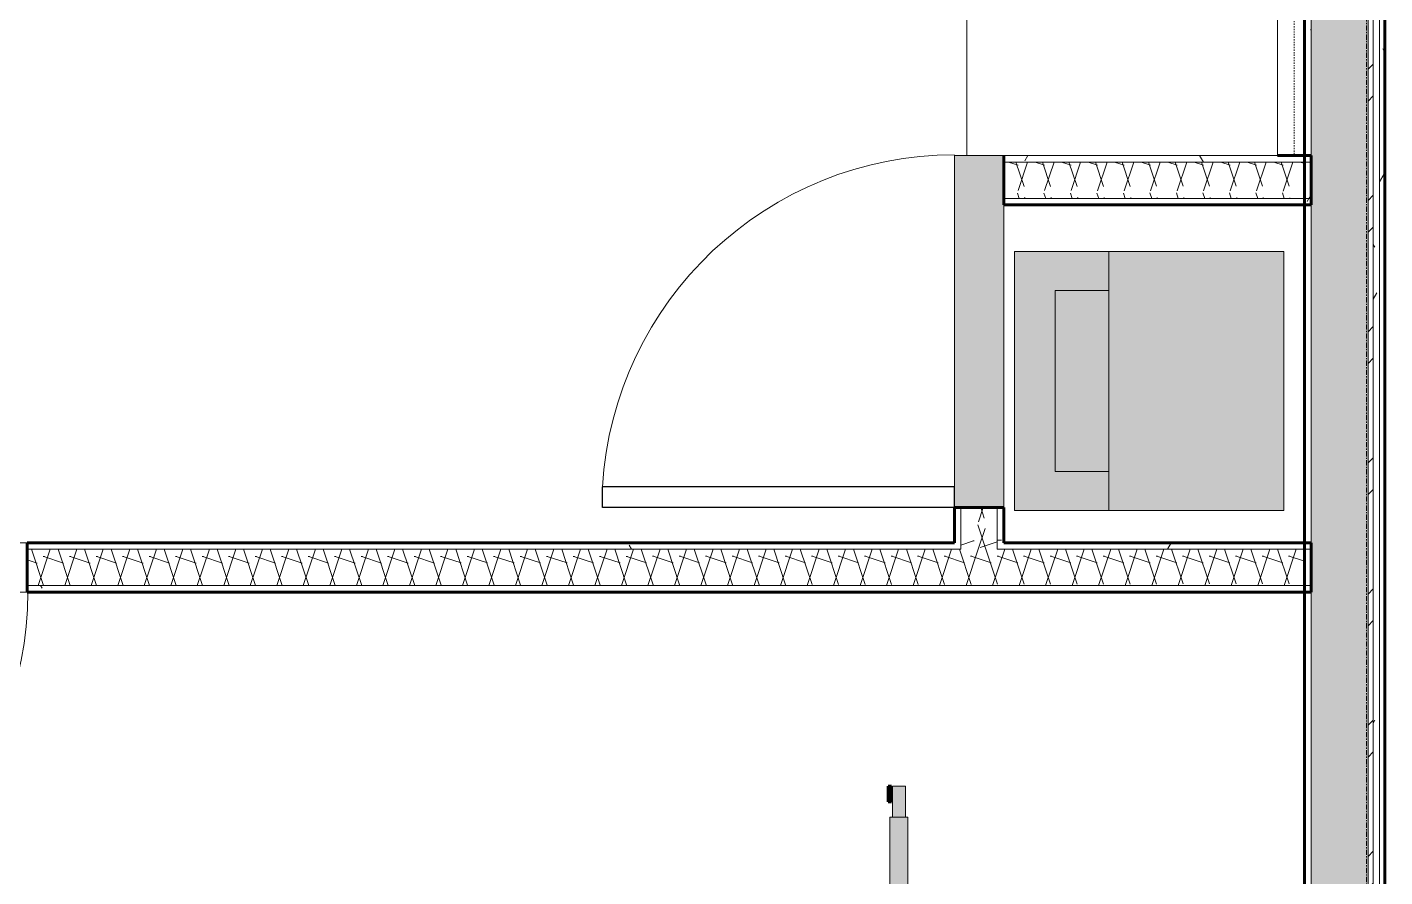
# Model space of a CAD drawing. Header units: inches. Extents: x -4169 to -1846, y 9706 to 12377.
# Drawn here: x -3610.7 to -3479.5, y 11164.9 to 11247 of the extents above; entities that cross this region are included whole.
import ezdxf

# ---------------------------------------------------------------- set-up
doc = ezdxf.new("R2010")
doc.units = ezdxf.units.IN
doc.header["$MEASUREMENT"] = 0
doc.linetypes.add('Dash', pattern=[0.25, 0.125, -0.125])
doc.linetypes.add('Grid Line 1_2_', pattern=[0.875, 0.5, -0.125, 0.125, -0.125])
for name, color, linetype, lineweight in [('0-1', 7, 'Continuous', 5), ('0-2', 50, 'Continuous', 18), ('A-DOOR-1', 250, 'Continuous', 9), ('A-DOOR-2', 90, 'Continuous', 30), ('A-DOOR-3', 135, 'Continuous', 18), ('A-DOOR-4', 50, 'Continuous', 18), ('A-DOOR-5', 10, 'Continuous', 60), ('A-WALL', 113, 'Continuous', 18), ('A-WALL-1', 8, 'Continuous', 5), ('A-WALL-4', 10, 'Continuous', 60), ('A-WALL-5', 50, 'Continuous', 18), ('A-WALL-PATT-1', 250, 'Continuous', 9), ('A-WALL-PATT-2', 253, 'Continuous', 9), ('A-WALL-PATT-4', 111, 'Continuous', 9), ('I-WALL-3', 2, 'Continuous', 60), ('P-SANR-FIXT-2', 250, 'Continuous', 9), ('P-SANR-FIXT-3', 55, 'Continuous', 9), ('Q-CASE-4', 250, 'Dash', 9), ('Q-SPCQ-1', 250, 'Continuous', 9), ('S-GRID-1', 1, 'Grid Line 1_2_', 9)]:
    doc.layers.add(name, color=color, linetype=linetype, lineweight=lineweight)
pattern_1 = [(0, (0, 0), (20.48, 5.12), [0.845, -14.515, 0.845, -14.515, -81.92]), (0, (0, 0), (20.48, 5.12), [-30.72, 0.845, -29.875, 0.845, -14.515, -35.84]), (0, (0, 0), (20.48, 5.12), [-76.8, 0.845, -9.395, 0.845, -24.755]), (120, (7.68, 2.56), (-14.67405, 15.1762003), [0.845, -14.515, 0.845, -14.515, -81.92]), (120, (7.68, 2.56), (-14.67405, 15.1762003), [-30.72, 0.845, -29.875, 0.845, -14.515, -35.84]), (120, (7.68, 2.56), (-14.67405, 15.1762003), [-76.8, 0.845, -9.395, 0.845, -24.755]), (240, (10.24, 12.8), (-5.80595, -20.2962003), [0.845, -14.515, 0.845, -14.515, -81.92]), (240, (10.24, 12.8), (-5.80595, -20.2962003), [-30.72, 0.845, -29.875, 0.845, -14.515, -35.84]), (240, (10.24, 12.8), (-5.80595, -20.2962003), [-76.8, 0.845, -9.395, 0.845, -24.755])]
pattern_2 = [(161.57, (0.32, 0.32), (-2.560496185, -0.000537386), [0, -18.214, 2.022, 0]), (18.43, (-0.32, 0.32), (-2.560496185, 0.000537386), [0, -18.214, 2.022, 0]), (108.43, (0.32, 0.32), (1.27922091, -6.400876726), [6.07, -14.166]), (71.57, (-0.32, 0.32), (1.27922091, 6.400876726), [6.07, -14.166])]

# ---------------------------------------------------------------- blocks, each defined once
blk = doc.blocks.new('SWING - SINGLE - FLUSH - 2-10 x 6-8 - PRIVACY-2632541-ENLARGED RCP - 2ND FLOOR PLAN')
at = {"layer": 'A-DOOR-1'}
blk.add_arc((17, 2.37), 34.07, 93.3657, 180, dxfattribs=at)
at = {"layer": 'A-DOOR-2'}
for p, q in [((15, 2.37), (15, 36.38)), ((17, 36.38), (15, 36.38)), ((17, 2.37), (17, 36.38)), ((17, 2.37), (15, 2.37))]:
    blk.add_line(p, q, dxfattribs=at)
blk = doc.blocks.new('Stacked Washer and Dryer - 26_x25_ - Private-1372850-ENLARGED RCP - 2ND FLOOR PLAN')
at = {"layer": 'P-SANR-FIXT-3'}
blk.add_hatch(color=256, dxfattribs=at).paths.add_polyline_path([(10.03, 12.5), (0, 12.5), (0, -12.5), (26, -12.5), (26, 12.5), (11.25, 12.5)], flags=0)
at = {"layer": 'P-SANR-FIXT-2'}
for p, q in [((26, 12.5), (0, 12.5)), ((0, -12.5), (0, 12.5)), ((16.91, -12.5), (16.91, 12.5)), ((26, 12.5), (26, -12.5)), ((22.09, 8.75), (16.91, 8.75)), ((22.09, -8.75), (22.09, 8.75)), ((16.91, -8.75), (22.09, -8.75)), ((0, -12.5), (26, -12.5))]:
    blk.add_line(p, q, dxfattribs=at)
blk = doc.blocks.new('SWING - SINGLE - FLUSH - 30_ x 80_ - OFFSET PIVOT DOOR AT MAGIC PAK AND WASHER_DRYER-2632545-ENLARGED RCP - 2ND FLOOR PLAN')
at = {"layer": 'A-DOOR-1'}
blk.add_arc((17, -2.37), 34.07, 180, 266.6343, dxfattribs=at)
at = {"layer": 'A-DOOR-2'}
for p, q in [((15, -2.37), (15, -36.38)), ((17, -2.37), (15, -2.37)), ((17, -2.37), (17, -36.38)), ((17, -36.38), (15, -36.38))]:
    blk.add_line(p, q, dxfattribs=at)
blk = doc.blocks.new('Refrigerator_-_Side-by-Side_6047 - 36_ X 30_-345559-ENLARGED RCP - 2ND FLOOR PLAN')
at = {"layer": 'Q-SPCQ-1'}
for p, q in [((17.87, 14.42), (-17.88, 14.42)), ((-17.88, 14.42), (-17.88, -15.58)), ((17.87, -15.58), (17.87, 14.42)), ((-17.88, -15.58), (17.87, -15.58))]:
    blk.add_line(p, q, dxfattribs=at)
blk = doc.blocks.new('300 Series Wall Hung Cabinet_302 - 18_ x 36_-V90-ENLARGED RCP - 2ND FLOOR PLAN')
at = {"layer": 'Q-CASE-4'}
for p, q in [((18, 1.8125), (18, 0.1875)), ((18, 0.1875), (-17.75, 0.1875))]:
    blk.add_line(p, q, dxfattribs=at)
blk = doc.blocks.new('BARN - FLUSH - WIDTH 2-2638556-ENLARGED RCP - 2ND FLOOR PLAN')
at = {"layer": 'A-DOOR-3'}
h = blk.add_hatch(color=256, dxfattribs=at)
h.paths.add_polyline_path([(10.26, -4.94), (10.26, -4.32), (-12, -4.34), (-12, -4.95), (10.26, -4.95)], flags=0)
h.paths.add_polyline_path([(-30, -4.32), (-33, -4.34), (-33, -4.95), (-30, -4.95), (-30, -4.34)], flags=0)
h = blk.add_hatch(color=256, dxfattribs=at)
h.paths.add_polyline_path([(10.26, -5.57), (10.26, -4.95), (-12, -4.95), (-12, -5.57), (0.32, -5.57)], flags=0)
h.paths.add_polyline_path([(-30, -5.39), (-30, -4.95), (-33, -4.95), (-33, -5.57), (-30, -5.55), (-30, -5.48)], flags=0)
for points in [[(-12, -4.07), (-30, -4.07), (-30, -5.82), (-12, -5.82)], [(-31.5, -6), (-31.5, -5.67), (-33, -5.67), (-33, -6)], [(-13.23, -5.82), (-14.73, -5.82), (-14.73, -6), (-13.23, -6)]]:
    blk.add_hatch(color=256, dxfattribs=at).paths.add_polyline_path(points, flags=0)
at = {"layer": 'A-DOOR-4'}
for p, q in [((-30, -4.32), (-33, -4.32)), ((-33, -4.32), (-33, -4.95)), ((-33, -4.95), (-33, -5.57)), ((-30, -5.82), (-30, -4.07)), ((-30, -4.07), (-12, -4.07)), ((-12, -4.07), (-12, -5.82)), ((10.26, -4.32), (-12, -4.32)), ((-33, -5.57), (-30, -5.57)), ((-12, -5.82), (-30, -5.82)), ((-12, -5.57), (10.26, -5.57))]:
    blk.add_line(p, q, dxfattribs=at)
at = {"layer": 'A-DOOR-5'}
for p, q in [((-33, -6), (-33, -5.67)), ((-33, -5.67), (-31.5, -5.67)), ((-31.5, -6), (-33, -6)), ((-31.5, -5.67), (-31.5, -6)), ((-14.73, -6), (-14.73, -5.82)), ((-13.23, -6), (-14.73, -6)), ((-13.23, -5.82), (-13.23, -6))]:
    blk.add_line(p, q, dxfattribs=at)
blk = doc.blocks.new('CTR - 1st Phase - Unit Layouts_rvt-1-ENLARGED RCP - 2ND FLOOR PLAN')
at = {"layer": 'A-WALL-1'}
blk.add_hatch(color=256, dxfattribs=at).paths.add_polyline_path([(-3520.5, 11200.61), (-3516.37, 11200.61), (-3516.37, 11234.61), (-3521.12, 11234.61), (-3521.12, 11200.61)], flags=0)
at = {"layer": 'A-WALL-PATT-1'}
h = blk.add_hatch(dxfattribs=at)
h.set_pattern_fill('FP_1', color=256, style=0, pattern_type=2)
h.set_pattern_definition(pattern_1)
h.paths.add_polyline_path([(-3489.32, 11233.98), (-3487.3, 11233.98), (-3487.3, 11234.61), (-3516.37, 11234.61), (-3516.37, 11233.98), (-3490.05, 11233.98)], flags=0)
h = blk.add_hatch(dxfattribs=at)
h.set_pattern_fill('FP_1', color=256, style=0, pattern_type=2)
h.set_pattern_definition(pattern_1)
h.paths.add_polyline_path([(-3495.82, 11229.86), (-3487.3, 11229.86), (-3487.3, 11230.48), (-3516.37, 11230.48), (-3516.37, 11229.86), (-3515.32, 11229.86)], flags=0)
h = blk.add_hatch(dxfattribs=at)
h.set_pattern_fill('FP_1', color=256, style=0, pattern_type=2)
h.set_pattern_definition(pattern_1)
h.paths.add_polyline_path([(-3517, 11197.2), (-3516.37, 11197.2), (-3516.37, 11200.61), (-3517, 11200.61), (-3517, 11200.33)], flags=0)
h = blk.add_hatch(dxfattribs=at)
h.set_pattern_fill('FP_1', color=256, style=0, pattern_type=2)
h.set_pattern_definition(pattern_1)
h.paths.add_polyline_path([(-3647.02, 11196.58), (-3644.72, 11196.58), (-3644.72, 11197.2), (-3648.46, 11197.2), (-3648.46, 11196.58)], flags=0)
h.paths.add_polyline_path([(-3491.7, 11196.58), (-3487.3, 11196.59), (-3487.3, 11197.2), (-3517, 11197.2), (-3517, 11196.58), (-3495.82, 11196.58)], flags=0)
h.paths.add_polyline_path([(-3610.72, 11196.58), (-3520.5, 11196.58), (-3520.5, 11197.2), (-3610.72, 11197.2)], flags=0)
h = blk.add_hatch(dxfattribs=at)
h.set_pattern_fill('FP_1', color=256, style=0, pattern_type=2)
h.set_pattern_definition(pattern_1)
h.paths.add_polyline_path([(-3497.95, 11192.45), (-3487.3, 11192.45), (-3487.3, 11193.08), (-3610.72, 11193.08), (-3610.72, 11192.45), (-3499.17, 11192.45)], flags=0)
h.paths.add_polyline_path([(-3644.72, 11192.45), (-3644.72, 11193.08), (-3648.46, 11193.08), (-3648.46, 11192.45), (-3645.92, 11192.45)], flags=0)
at = {"layer": 'A-WALL-PATT-2'}
h = blk.add_hatch(dxfattribs=at)
h.set_pattern_fill('FP_2', color=256, style=0, pattern_type=2)
h.set_pattern_definition(pattern_2)
h.paths.add_polyline_path([(-3516.37, 11230.48), (-3487.3, 11230.48), (-3487.3, 11233.98), (-3516.37, 11233.98)], flags=0)
h = blk.add_hatch(dxfattribs=at)
h.set_pattern_fill('FP_2', color=256, style=0, pattern_type=2)
h.set_pattern_definition(pattern_2)
h.paths.add_polyline_path([(-3517, 11196.58), (-3517, 11200.61), (-3520.5, 11200.61), (-3520.5, 11196.58)], flags=0)
h = blk.add_hatch(dxfattribs=at)
h.set_pattern_fill('FP_2', color=256, style=0, pattern_type=2)
h.set_pattern_definition(pattern_2)
h.paths.add_polyline_path([(-3599.25, 11193.08), (-3486.67, 11193.08), (-3487.3, 11193.15), (-3487.3, 11196.58), (-3610.72, 11196.58), (-3610.72, 11193.08)], flags=0)
h.paths.add_polyline_path([(-3644.72, 11193.08), (-3644.72, 11196.58), (-3649.09, 11196.58), (-3649.09, 11193.08), (-3646.48, 11193.08)], flags=0)
at = {"layer": 'A-WALL-4'}
for p, q in [((-3516.37, 11229.86), (-3516.37, 11234.61)), ((-3489.92, 11234.61), (-3486.67, 11234.61)), ((-3486.67, 11234.61), (-3486.67, 11229.86)), ((-3486.67, 11229.86), (-3516.37, 11229.86)), ((-3521.12, 11197.2), (-3521.12, 11200.61)), ((-3521.12, 11200.61), (-3516.37, 11200.61)), ((-3516.37, 11200.61), (-3516.37, 11197.2)), ((-3610.72, 11192.45), (-3610.72, 11197.2)), ((-3610.72, 11197.2), (-3521.12, 11197.2)), ((-3516.37, 11197.2), (-3486.67, 11197.2)), ((-3486.67, 11197.2), (-3486.67, 11192.45)), ((-3486.67, 11192.45), (-3610.72, 11192.45))]:
    blk.add_line(p, q, dxfattribs=at)
at = {"layer": 'A-WALL-5'}
for p, q in [((-3521.12, 11234.61), (-3519.92, 11234.61)), ((-3521.12, 11234.61), (-3521.12, 11200.61)), ((-3516.37, 11233.98), (-3486.67, 11233.98)), ((-3516.37, 11230.48), (-3486.67, 11230.48)), ((-3516.37, 11200.61), (-3516.37, 11229.86)), ((-3520.5, 11197.2), (-3520.5, 11200.61)), ((-3517, 11197.2), (-3517, 11200.61)), ((-3610.72, 11197.2), (-3644.72, 11197.2)), ((-3520.5, 11196.58), (-3520.5, 11197.2)), ((-3517, 11196.58), (-3517, 11197.2)), ((-3610.72, 11196.58), (-3520.5, 11196.58)), ((-3517, 11196.58), (-3486.67, 11196.58)), ((-3644.72, 11192.45), (-3610.72, 11192.45)), ((-3610.72, 11193.08), (-3486.67, 11193.08))]:
    blk.add_line(p, q, dxfattribs=at)
at = {"layer": '0-2'}
for name, p, rotation in [('Refrigerator_-_Side-by-Side_6047 - 36_ X 30_-345559-ENLARGED RCP - 2ND FLOOR PLAN', (-3504.35, 11252.48), 270.0000000000252), ('300 Series Wall Hung Cabinet_302 - 18_ x 36_-V90-ENLARGED RCP - 2ND FLOOR PLAN', (-3488.11, 11252.36), 90.00000000000999), ('SWING - SINGLE - FLUSH - 30_ x 80_ - OFFSET PIVOT DOOR AT MAGIC PAK AND WASHER_DRYER-2632545-ENLARGED RCP - 2ND FLOOR PLAN', (-3518.75, 11217.61), 270), ('Stacked Washer and Dryer - 26_x25_ - Private-1372850-ENLARGED RCP - 2ND FLOOR PLAN', (-3489.32, 11212.83), 180), ('SWING - SINGLE - FLUSH - 2-10 x 6-8 - PRIVACY-2632541-ENLARGED RCP - 2ND FLOOR PLAN', (-3627.72, 11194.83), 180), ('BARN - FLUSH - WIDTH 2-2638556-ENLARGED RCP - 2ND FLOOR PLAN', (-3521.55, 11140.7), 270.0000000000024)]:
    blk.add_blockref(name, p, dxfattribs=dict(at, rotation=rotation))
blk = doc.blocks.new('CTR - 1st Phase - Shell_rvt-1-ENLARGED RCP - 2ND FLOOR PLAN')
at = {"layer": 'S-GRID-1'}
blk.add_line((-3481.32, 9836.18), (-3481.32, 12344.54), dxfattribs=at)

msp = doc.modelspace()

# ---------------------------------------------------------------- hatches: boundary and pattern name
at = {"layer": 'A-WALL-PATT-4'}
h = msp.add_hatch(dxfattribs=at)
h.set_pattern_fill('FP_1', color=256, style=0, pattern_type=2)
h.set_pattern_definition(pattern_1)
h.paths.add_polyline_path([(-3480.63, 11026.94), (-3480.05, 11026.94), (-3480.06, 11369.24), (-3480.67, 11369.24), (-3480.67, 11026.94)], flags=0)
h = msp.add_hatch(dxfattribs=at)
h.set_pattern_fill('FP_1', color=256, style=0, pattern_type=2)
h.set_pattern_definition(pattern_1)
h.paths.add_polyline_path([(-3479.88, 11026.31), (-3479.55, 11026.31), (-3479.55, 11369.86), (-3480.05, 11369.86), (-3480.05, 11026.31), (-3479.89, 11026.31)], flags=0)
h = msp.add_hatch(dxfattribs=at)
h.set_pattern_fill('FP_38', color=256, style=0, pattern_type=2)
h.set_pattern_definition([(45, (0, 0), (-6.335677, 6.335677), []), (45, (0, 9.6), (-6.335677, 6.335677), [])])
h.paths.add_polyline_path([(-3481.17, 11027.44), (-3480.67, 11027.44), (-3480.67, 11368.74), (-3481.17, 11368.74), (-3481.17, 11032.94)], flags=0)
h = msp.add_hatch(dxfattribs=at)
h.set_pattern_fill('FP_1', color=256, style=0, pattern_type=2)
h.set_pattern_definition(pattern_1)
h.paths.add_polyline_path([(-3486.67, 11033.56), (-3486.67, 11122.56), (-3487.3, 11122.56), (-3487.3, 11033.56)], flags=0)
h.paths.add_polyline_path([(-3486.67, 11193.08), (-3486.67, 11362.61), (-3487.3, 11362.61), (-3487.3, 11193.14), (-3487.13, 11193.12)], flags=0)
h.paths.add_polyline_path([(-3486.67, 11129.81), (-3486.67, 11193.08), (-3487.3, 11193.08), (-3487.3, 11129.81)], flags=0)
h = msp.add_hatch(dxfattribs=at)
h.set_pattern_fill('FP_2', color=256, style=0, pattern_type=2)
h.set_pattern_definition(pattern_2)
h.paths.add_polyline_path([(-3481.17, 11032.94), (-3481.17, 11363.24), (-3486.67, 11363.24), (-3486.67, 11032.94)], flags=0)

# ---------------------------------------------------------------- linework, layer by layer
at = {"layer": 'A-WALL'}
for p, q in [((-3480.67, 11369.24), (-3480.67, 11026.94)), ((-3480.05, 11369.86), (-3480.05, 11026.31)), ((-3481.17, 11368.74), (-3481.17, 11027.44)), ((-3486.67, 11363.24), (-3486.67, 11129.19))]:
    msp.add_line(p, q, dxfattribs=at)
at = {"layer": 'I-WALL-3'}
for p, q in [((-3479.55, 11370.36), (-3479.55, 11025.81)), ((-3487.3, 11130.44), (-3487.3, 11362.61))]:
    msp.add_line(p, q, dxfattribs=at)

# ---------------------------------------------------------------- block references
at = {"layer": '0-1'}
for name in ['CTR - 1st Phase - Shell_rvt-1-ENLARGED RCP - 2ND FLOOR PLAN', 'CTR - 1st Phase - Unit Layouts_rvt-1-ENLARGED RCP - 2ND FLOOR PLAN']:
    msp.add_blockref(name, (0, 0), dxfattribs=at)

doc.saveas('drawing.dxf')
